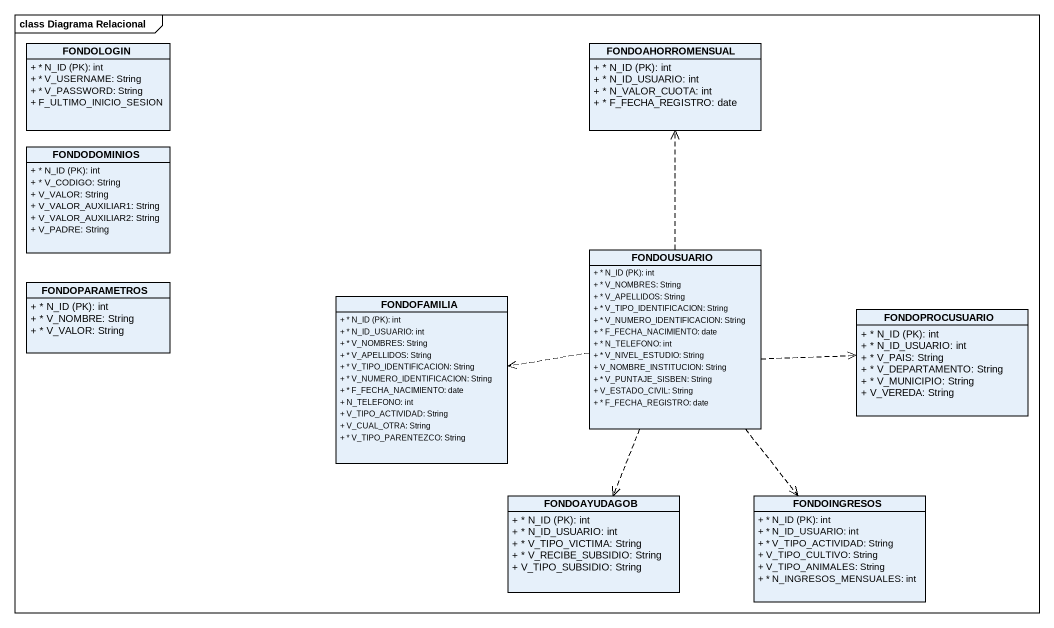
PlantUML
@startuml
mainframe class Diagrama Relacional
hide circle
hide empty members
skinparam classAttributeIconSize 0
class FONDOLOGIN {
  {field} + * N_ID (PK): int
  + * V_USERNAME: String
  + * V_PASSWORD: String
  + F_ULTIMO_INICIO_SESION
}
class FONDOAHORROMENSUAL {
  {field} + * N_ID (PK): int
  + * N_ID_USUARIO: int
  + * N_VALOR_CUOTA: int
  + * F_FECHA_REGISTRO: date
}
class FONDODOMINIOS {
  {field} + * N_ID (PK): int
  + * V_CODIGO: String
  + V_VALOR: String
  + V_VALOR_AUXILIAR1: String
  + V_VALOR_AUXILIAR2: String
  + V_PADRE: String
}
class FONDOUSUARIO {
  {field} + * N_ID (PK): int
  + * V_NOMBRES: String
  + * V_APELLIDOS: String
  + * V_TIPO_IDENTIFICACION: String
  + * V_NUMERO_IDENTIFICACION: String
  + * F_FECHA_NACIMIENTO: date
  + * N_TELEFONO: int
  + * V_NIVEL_ESTUDIO: String
  + V_NOMBRE_INSTITUCION: String
  + * V_PUNTAJE_SISBEN: String
  + V_ESTADO_CIVIL: String
  + * F_FECHA_REGISTRO: date
}
class FONDOPARAMETROS {
  {field} + * N_ID (PK): int
  + * V_NOMBRE: String
  + * V_VALOR: String
}
class FONDOFAMILIA {
  {field} + * N_ID (PK): int
  + * N_ID_USUARIO: int
  + * V_NOMBRES: String
  + * V_APELLIDOS: String
  + * V_TIPO_IDENTIFICACION: String
  + * V_NUMERO_IDENTIFICACION: String
  + * F_FECHA_NACIMIENTO: date
  + N_TELEFONO: int
  + V_TIPO_ACTIVIDAD: String
  + V_CUAL_OTRA: String
  + * V_TIPO_PARENTEZCO: String
}
class FONDOPROCUSUARIO {
  {field} + * N_ID (PK): int
  + * N_ID_USUARIO: int
  + * V_PAIS: String
  + * V_DEPARTAMENTO: String
  + * V_MUNICIPIO: String
  + V_VEREDA: String
}
class FONDOAYUDAGOB {
  {field} + * N_ID (PK): int
  + * N_ID_USUARIO: int
  + * V_TIPO_VICTIMA: String
  + * V_RECIBE_SUBSIDIO: String
  + V_TIPO_SUBSIDIO: String
}
class FONDOINGRESOS {
  {field} + * N_ID (PK): int
  + * N_ID_USUARIO: int
  + * V_TIPO_ACTIVIDAD: String
  + V_TIPO_CULTIVO: String
  + V_TIPO_ANIMALES: String
  + * N_INGRESOS_MENSUALES: int
}
FONDOUSUARIO .up.> FONDOAHORROMENSUAL
FONDOUSUARIO .left.> FONDOFAMILIA
FONDOUSUARIO .right.> FONDOPROCUSUARIO
FONDOUSUARIO ..> FONDOAYUDAGOB
FONDOUSUARIO ..> FONDOINGRESOS
@enduml
